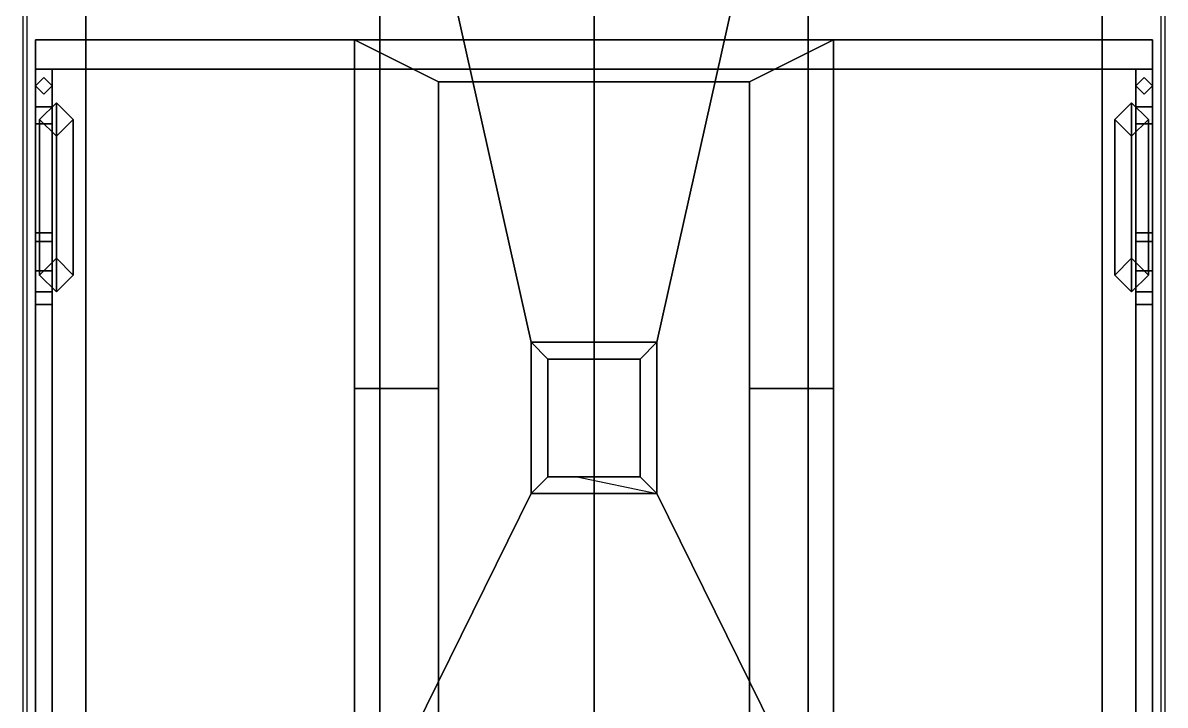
# Model space of a CAD drawing. Header units: millimetres. Extents: x -1.5 to 1.5, y -9 to 19.4.
# Drawn here: x -1.36 to 1.36, y 0.437 to 2.06 of the extents above; entities that cross this region are included whole.
import ezdxf

# ---------------------------------------------------------------- set-up
doc = ezdxf.new("R2010")
doc.units = ezdxf.units.MM
doc.header["$MEASUREMENT"] = 0
doc.layers.add('cab', color=3, linetype='Continuous')

msp = doc.modelspace()

# ---------------------------------------------------------------- linework, layer by layer
for points in [[(1.33, 2.02, 1.63), (1.33, 2.02, 1.52), (-1.33, 2.02, 1.52), (-1.33, 2.02, 1.63)], [(1.33, 2.02, 1.52), (1.33, 0.28, 1.52), (-1.33, 0.28, 1.52), (-1.33, 2.02, 1.52)], [(-1.33, 1.95, 1.63), (1.33, 1.95, 1.63), (1.33, 2.02, 1.63), (-1.33, 2.02, 1.63)], [(-1.33, 0.28, 1.52), (-1.33, 1.95, 1.63), (-1.33, 2.02, 1.63), (-1.33, 2.02, 1.52)], [(-0.57, 2.02, 0.98), (-0.57, 1.19, 0.98), (-0.57, -0.33, 1.45), (-0.57, 2.02, 1.45)], [(-0.37, 1.92, 0.98), (-0.37, 1.19, 0.98), (-0.57, 1.19, 0.98), (-0.57, 2.02, 0.98)], [(-0.57, 2.02, 1.45), (-0.57, -0.33, 1.45), (-0.37, -0.33, 1.45), (-0.37, 1.92, 1.45)], [(0.57, 2.02, 1.45), (0.57, 2.02, 0.98), (-0.57, 2.02, 0.98), (-0.57, 2.02, 1.45)], [(0.57, 2.02, 0.98), (0.37, 1.92, 0.98), (-0.37, 1.92, 0.98), (-0.57, 2.02, 0.98)], [(-0.57, 2.02, 1.45), (-0.37, 1.92, 1.45), (0.37, 1.92, 1.45), (0.57, 2.02, 1.45)], [(0.57, 2.02, 0.98), (0.57, 1.19, 0.98), (0.37, 1.19, 0.98), (0.37, 1.92, 0.98)], [(0.37, 1.92, 1.45), (0.37, -0.33, 1.45), (0.57, -0.33, 1.45), (0.57, 2.02, 1.45)], [(0.57, -0.33, 1.45), (0.57, 1.19, 0.98), (0.57, 2.02, 0.98), (0.57, 2.02, 1.45)], [(1.33, 1.95, 1.63), (1.33, 0.28, 1.52), (1.33, 2.02, 1.52), (1.33, 2.02, 1.63)], [(-1.29, 1.95, 1.63), (-1.29, 0.32, 1.63), (1.29, 0.32, 1.63), (1.29, 1.95, 1.63)], [(-0.37, -0.33, 1.45), (-0.37, 1.19, 0.98), (-0.37, 1.92, 0.98), (-0.37, 1.92, 1.45)], [(-0.37, 1.92, 1.45), (-0.37, 1.92, 0.98), (0.37, 1.92, 0.98), (0.37, 1.92, 1.45)], [(0.37, 1.92, 0.98), (0.37, 1.19, 0.98), (0.37, -0.33, 1.45), (0.37, 1.92, 1.45)], [(-1.28, 1.87, 0.37), (-1.32, 1.83, 0.41), (-1.32, 1.83, 1.52), (-1.28, 1.87, 1.52)], [(-1.28, 1.42, 0.37), (-1.32, 1.46, 0.41), (-1.32, 1.83, 0.41), (-1.28, 1.87, 0.37)], [(-1.24, 1.83, 0.41), (-1.28, 1.87, 0.37), (-1.28, 1.87, 1.52), (-1.24, 1.83, 1.52)], [(-1.24, 1.46, 0.41), (-1.28, 1.42, 0.37), (-1.28, 1.87, 0.37), (-1.24, 1.83, 0.41)], [(1.28, 1.87, 0.37), (1.24, 1.83, 0.41), (1.24, 1.83, 1.52), (1.28, 1.87, 1.52)], [(1.28, 1.42, 0.37), (1.24, 1.46, 0.41), (1.24, 1.83, 0.41), (1.28, 1.87, 0.37)], [(1.32, 1.83, 0.41), (1.28, 1.87, 0.37), (1.28, 1.87, 1.52), (1.32, 1.83, 1.52)], [(1.32, 1.46, 0.41), (1.28, 1.42, 0.37), (1.28, 1.87, 0.37), (1.32, 1.83, 0.41)], [(-1.32, 1.83, 0.41), (-1.28, 1.79, 0.45), (-1.28, 1.79, 1.52), (-1.32, 1.83, 1.52)], [(-1.32, 1.46, 1.04), (-1.28, 1.5, 1.08), (-1.28, 1.79, 1.08), (-1.32, 1.83, 1.04)], [(-1.28, 1.5, 1), (-1.32, 1.46, 1.04), (-1.32, 1.83, 1.04), (-1.28, 1.79, 1)], [(-1.32, 1.46, 0.71), (-1.28, 1.5, 0.75), (-1.28, 1.79, 0.75), (-1.32, 1.83, 0.71)], [(-1.28, 1.5, 0.67), (-1.32, 1.46, 0.71), (-1.32, 1.83, 0.71), (-1.28, 1.79, 0.67)], [(-1.32, 1.46, 0.41), (-1.28, 1.5, 0.45), (-1.28, 1.79, 0.45), (-1.32, 1.83, 0.41)], [(-1.28, 1.5, 1.33), (-1.32, 1.46, 1.37), (-1.32, 1.83, 1.37), (-1.28, 1.79, 1.33)], [(-1.32, 1.46, 1.37), (-1.28, 1.5, 1.41), (-1.28, 1.79, 1.41), (-1.32, 1.83, 1.37)], [(-1.28, 1.79, 0.45), (-1.24, 1.83, 0.41), (-1.24, 1.83, 1.52), (-1.28, 1.79, 1.52)], [(-1.28, 1.5, 1.08), (-1.24, 1.46, 1.04), (-1.24, 1.83, 1.04), (-1.28, 1.79, 1.08)], [(-1.24, 1.46, 1.04), (-1.28, 1.5, 1), (-1.28, 1.79, 1), (-1.24, 1.83, 1.04)], [(-1.28, 1.5, 0.75), (-1.24, 1.46, 0.71), (-1.24, 1.83, 0.71), (-1.28, 1.79, 0.75)], [(-1.24, 1.46, 0.71), (-1.28, 1.5, 0.67), (-1.28, 1.79, 0.67), (-1.24, 1.83, 0.71)], [(-1.28, 1.5, 0.45), (-1.24, 1.46, 0.41), (-1.24, 1.83, 0.41), (-1.28, 1.79, 0.45)], [(-1.24, 1.46, 1.37), (-1.28, 1.5, 1.33), (-1.28, 1.79, 1.33), (-1.24, 1.83, 1.37)], [(-1.28, 1.5, 1.41), (-1.24, 1.46, 1.37), (-1.24, 1.83, 1.37), (-1.28, 1.79, 1.41)], [(1.24, 1.83, 0.41), (1.28, 1.79, 0.45), (1.28, 1.79, 1.52), (1.24, 1.83, 1.52)], [(1.24, 1.46, 0.41), (1.28, 1.5, 0.45), (1.28, 1.79, 0.45), (1.24, 1.83, 0.41)], [(1.28, 1.5, 0.67), (1.24, 1.46, 0.71), (1.24, 1.83, 0.71), (1.28, 1.79, 0.67)], [(1.24, 1.46, 0.71), (1.28, 1.5, 0.75), (1.28, 1.79, 0.75), (1.24, 1.83, 0.71)], [(1.28, 1.5, 1), (1.24, 1.46, 1.04), (1.24, 1.83, 1.04), (1.28, 1.79, 1)], [(1.24, 1.46, 1.04), (1.28, 1.5, 1.08), (1.28, 1.79, 1.08), (1.24, 1.83, 1.04)], [(1.24, 1.46, 1.37), (1.28, 1.5, 1.41), (1.28, 1.79, 1.41), (1.24, 1.83, 1.37)], [(1.28, 1.5, 1.33), (1.24, 1.46, 1.37), (1.24, 1.83, 1.37), (1.28, 1.79, 1.33)], [(1.28, 1.79, 0.45), (1.32, 1.83, 0.41), (1.32, 1.83, 1.52), (1.28, 1.79, 1.52)], [(1.28, 1.5, 0.45), (1.32, 1.46, 0.41), (1.32, 1.83, 0.41), (1.28, 1.79, 0.45)], [(1.32, 1.46, 0.71), (1.28, 1.5, 0.67), (1.28, 1.79, 0.67), (1.32, 1.83, 0.71)], [(1.28, 1.5, 0.75), (1.32, 1.46, 0.71), (1.32, 1.83, 0.71), (1.28, 1.79, 0.75)], [(1.32, 1.46, 1.04), (1.28, 1.5, 1), (1.28, 1.79, 1), (1.32, 1.83, 1.04)], [(1.28, 1.5, 1.08), (1.32, 1.46, 1.04), (1.32, 1.83, 1.04), (1.28, 1.79, 1.08)], [(1.28, 1.5, 1.41), (1.32, 1.46, 1.37), (1.32, 1.83, 1.37), (1.28, 1.79, 1.41)], [(1.32, 1.46, 1.37), (1.28, 1.5, 1.33), (1.28, 1.79, 1.33), (1.32, 1.83, 1.37)], [(-1.28, 1.5, 0.45), (-1.32, 1.46, 0.41), (-1.32, 1.46, 1.52), (-1.28, 1.5, 1.52)], [(-1.24, 1.46, 0.41), (-1.28, 1.5, 0.45), (-1.28, 1.5, 1.52), (-1.24, 1.46, 1.52)], [(1.28, 1.5, 0.45), (1.24, 1.46, 0.41), (1.24, 1.46, 1.52), (1.28, 1.5, 1.52)], [(1.32, 1.46, 0.41), (1.28, 1.5, 0.45), (1.28, 1.5, 1.52), (1.32, 1.46, 1.52)], [(-1.32, 1.46, 0.41), (-1.28, 1.42, 0.37), (-1.28, 1.42, 1.52), (-1.32, 1.46, 1.52)], [(-1.28, 1.42, 0.37), (-1.24, 1.46, 0.41), (-1.24, 1.46, 1.52), (-1.28, 1.42, 1.52)], [(1.24, 1.46, 0.41), (1.28, 1.42, 0.37), (1.28, 1.42, 1.52), (1.24, 1.46, 1.52)], [(1.28, 1.42, 0.37), (1.32, 1.46, 0.41), (1.32, 1.46, 1.52), (1.28, 1.42, 1.52)], [(-0.57, 1.19, 0.98), (-0.57, 0.16, 0.47), (-0.57, -1.31, 1.32), (-0.57, -0.33, 1.45)], [(-0.37, 1.19, 0.98), (-0.37, 0.16, 0.47), (-0.57, 0.16, 0.47), (-0.57, 1.19, 0.98)], [(-0.37, -1.31, 1.32), (-0.37, 0.16, 0.47), (-0.37, 1.19, 0.98), (-0.37, -0.33, 1.45)], [(0.37, 1.19, 0.98), (0.37, 0.16, 0.47), (0.37, -1.31, 1.32), (0.37, -0.33, 1.45)], [(0.57, 1.19, 0.98), (0.57, 0.16, 0.47), (0.37, 0.16, 0.47), (0.37, 1.19, 0.98)], [(0.57, -1.31, 1.32), (0.57, 0.16, 0.47), (0.57, 1.19, 0.98), (0.57, -0.33, 1.45)]]:
    msp.add_3dface(points)
at = {"layer": 'cab'}
for points in [[(-1.21, 0.21, 3.82), (-1.21, 2.91, 3.82), (-1.36, 2.91, 3.58), (-1.36, 0.21, 3.58)], [(-1.21, 2.91, 3.8), (-1.21, 0.21, 3.8), (-1.35, 0.21, 3.58), (-1.35, 2.91, 3.58)], [(-0.51, 0.21, 4.11), (-0.51, 2.91, 4.11), (-1.21, 2.91, 3.82), (-1.21, 0.21, 3.82)], [(-0.51, 2.91, 4.09), (-0.51, 0.21, 4.09), (-1.21, 0.21, 3.8), (-1.21, 2.91, 3.8)], [(-0.15, 0.94, 4.1241), (-0.15, 1.3, 4.1241), (-0.51, 2.91, 4.11), (-0.51, 0.21, 4.11)], [(0, 2.91, 4.11), (0, 0.21, 4.11), (-0.51, 0.21, 4.09), (-0.51, 2.91, 4.09)], [(0, 1.3, 4.13), (0, 2.91, 4.13), (-0.51, 2.91, 4.11), (-0.15, 1.3, 4.1241)], [(0.51, 2.91, 4.09), (0.51, 0.21, 4.09), (0, 0.21, 4.11), (0, 2.91, 4.11)], [(0.15, 1.3, 4.1241), (0.51, 2.91, 4.11), (0, 2.91, 4.13), (0, 1.3, 4.13)], [(0.15, 1.3, 4.1241), (0.15, 0.94, 4.1241), (0.51, 0.21, 4.11), (0.51, 2.91, 4.11)], [(0.51, 2.91, 4.11), (0.51, 0.21, 4.11), (1.21, 0.21, 3.82), (1.21, 2.91, 3.82)], [(1.21, 2.91, 3.8), (1.21, 0.21, 3.8), (0.51, 0.21, 4.09), (0.51, 2.91, 4.09)], [(1.21, 2.91, 3.82), (1.21, 0.21, 3.82), (1.36, 0.21, 3.58), (1.36, 2.91, 3.58)], [(1.35, 2.91, 3.58), (1.35, 0.21, 3.58), (1.21, 0.21, 3.8), (1.21, 2.91, 3.8)], [(-1.33, 1.95, 1.63), (-1.33, 0.28, 1.52), (-1.33, 0.28, 1.52), (-1.33, 1.95, 1.79)], [(-1.33, 1.95, 1.79), (-1.29, 1.95, 1.79), (-1.29, 1.95, 1.63), (-1.33, 1.95, 1.63)], [(-1.33, 1.54, 2.81), (-1.29, 1.54, 2.81), (-1.29, 1.95, 2.81), (-1.33, 1.95, 2.81)], [(-1.33, 1.95, 2.81), (-1.29, 1.95, 2.81), (-1.29, 1.95, 2.68), (-1.33, 1.95, 2.68)], [(-1.29, 1.95, 2.68), (-1.29, 1.86, 2.68), (-1.33, 1.86, 2.68), (-1.33, 1.95, 2.68)], [(-1.33, 1.95, 2.68), (-1.33, 1.86, 2.68), (-1.33, 1.54, 2.81), (-1.33, 1.95, 2.81)], [(-1.33, 1.95, 3.61), (-1.29, 1.95, 3.61), (-1.29, 1.95, 3.52), (-1.33, 1.95, 3.52)], [(-1.33, 1.95, 3.52), (-1.33, 0.28, 3.61), (-1.33, 0.28, 3.61), (-1.33, 1.95, 3.61)], [(-1.33, 1.86, 1.79), (-1.29, 1.86, 1.79), (-1.29, 1.95, 1.79), (-1.33, 1.95, 1.79)], [(-1.33, 1.95, 1.79), (-1.33, 0.28, 1.52), (-1.33, 0.28, 1.52), (-1.33, 1.86, 1.79)], [(-1.33, 1.95, 3.52), (-1.29, 1.95, 3.52), (-1.29, 1.56, 3.52), (-1.33, 1.56, 3.52)], [(-1.33, 1.56, 3.52), (-1.33, 0.28, 3.61), (-1.33, 0.28, 3.61), (-1.33, 1.95, 3.52)], [(-1.29, 1.95, 1.79), (-1.29, 0.32, 1.63), (-1.29, 0.32, 1.63), (-1.29, 1.95, 1.63)], [(-1.29, 1.95, 2.81), (-1.29, 1.54, 2.81), (-1.29, 1.86, 2.68), (-1.29, 1.95, 2.68)], [(-1.29, 1.95, 3.61), (-1.29, 0.32, 3.61), (-1.29, 0.32, 3.61), (-1.29, 1.95, 3.52)], [(-1.29, 1.86, 1.79), (-1.29, 0.32, 1.63), (-1.29, 0.32, 1.63), (-1.29, 1.95, 1.79)], [(-1.29, 1.95, 3.52), (-1.29, 0.32, 3.61), (-1.29, 0.32, 3.61), (-1.29, 1.56, 3.52)], [(1.29, 1.95, 1.79), (1.29, 0.32, 1.63), (1.29, 0.32, 1.63), (1.29, 1.86, 1.79)], [(1.29, 1.86, 1.79), (1.33, 1.86, 1.79), (1.33, 1.95, 1.79), (1.29, 1.95, 1.79)], [(1.29, 1.95, 1.63), (1.29, 0.32, 1.63), (1.29, 0.32, 1.63), (1.29, 1.95, 1.79)], [(1.29, 1.95, 1.79), (1.33, 1.95, 1.79), (1.33, 1.95, 1.63), (1.29, 1.95, 1.63)], [(1.29, 1.95, 2.68), (1.29, 1.86, 2.68), (1.29, 1.54, 2.81), (1.29, 1.95, 2.81)], [(1.29, 1.54, 2.81), (1.33, 1.54, 2.81), (1.33, 1.95, 2.81), (1.29, 1.95, 2.81)], [(1.33, 1.95, 2.68), (1.33, 1.86, 2.68), (1.29, 1.86, 2.68), (1.29, 1.95, 2.68)], [(1.29, 1.95, 2.81), (1.33, 1.95, 2.81), (1.33, 1.95, 2.68), (1.29, 1.95, 2.68)], [(1.29, 1.56, 3.52), (1.29, 0.32, 3.61), (1.29, 0.32, 3.61), (1.29, 1.95, 3.52)], [(1.29, 1.95, 3.52), (1.29, 0.32, 3.61), (1.29, 0.32, 3.61), (1.29, 1.95, 3.61)], [(1.29, 1.95, 3.61), (1.33, 1.95, 3.61), (1.33, 1.95, 3.52), (1.29, 1.95, 3.52)], [(1.29, 1.95, 3.52), (1.33, 1.95, 3.52), (1.33, 1.56, 3.52), (1.29, 1.56, 3.52)], [(1.33, 1.86, 1.79), (1.33, 0.28, 1.52), (1.33, 0.28, 1.52), (1.33, 1.95, 1.79)], [(1.33, 1.95, 1.79), (1.33, 0.28, 1.52), (1.33, 0.28, 1.52), (1.33, 1.95, 1.63)], [(1.33, 1.95, 2.81), (1.33, 1.54, 2.81), (1.33, 1.86, 2.68), (1.33, 1.95, 2.68)], [(1.33, 1.95, 3.52), (1.33, 0.28, 3.61), (1.33, 0.28, 3.61), (1.33, 1.56, 3.52)], [(1.33, 1.95, 3.61), (1.33, 0.28, 3.61), (1.33, 0.28, 3.61), (1.33, 1.95, 3.52)], [(-1.31, 1.93, 2.81), (-1.33, 1.91, 2.81), (-1.33, 1.91, 3.52), (-1.31, 1.93, 3.52)], [(-1.31, 1.93, 1.79), (-1.33, 1.91, 1.79), (-1.33, 1.91, 2.68), (-1.31, 1.93, 2.68)], [(-1.33, 1.91, 2.81), (-1.31, 1.89, 2.81), (-1.31, 1.89, 3.52), (-1.33, 1.91, 3.52)], [(-1.33, 1.91, 1.79), (-1.31, 1.89, 1.79), (-1.31, 1.89, 2.68), (-1.33, 1.91, 2.68)], [(-1.29, 1.91, 2.81), (-1.31, 1.93, 2.81), (-1.31, 1.93, 3.52), (-1.29, 1.91, 3.52)], [(-1.29, 1.91, 1.79), (-1.31, 1.93, 1.79), (-1.31, 1.93, 2.68), (-1.29, 1.91, 2.68)], [(-1.31, 1.89, 2.81), (-1.29, 1.91, 2.81), (-1.29, 1.91, 3.52), (-1.31, 1.89, 3.52)], [(-1.31, 1.89, 1.79), (-1.29, 1.91, 1.79), (-1.29, 1.91, 2.68), (-1.31, 1.89, 2.68)], [(1.31, 1.93, 2.81), (1.29, 1.91, 2.81), (1.29, 1.91, 3.52), (1.31, 1.93, 3.52)], [(1.31, 1.93, 1.79), (1.29, 1.91, 1.79), (1.29, 1.91, 2.68), (1.31, 1.93, 2.68)], [(1.29, 1.91, 2.81), (1.31, 1.89, 2.81), (1.31, 1.89, 3.52), (1.29, 1.91, 3.52)], [(1.29, 1.91, 1.79), (1.31, 1.89, 1.79), (1.31, 1.89, 2.68), (1.29, 1.91, 2.68)], [(1.33, 1.91, 2.81), (1.31, 1.93, 2.81), (1.31, 1.93, 3.52), (1.33, 1.91, 3.52)], [(1.33, 1.91, 1.79), (1.31, 1.93, 1.79), (1.31, 1.93, 2.68), (1.33, 1.91, 2.68)], [(1.31, 1.89, 2.81), (1.33, 1.91, 2.81), (1.33, 1.91, 3.52), (1.31, 1.89, 3.52)], [(1.31, 1.89, 1.79), (1.33, 1.91, 1.79), (1.33, 1.91, 2.68), (1.31, 1.89, 2.68)], [(-1.33, 1.86, 1.79), (-1.33, 0.28, 1.52), (-1.33, 0.28, 1.52), (-1.33, 1.82, 1.84)], [(-1.33, 1.82, 1.84), (-1.29, 1.82, 1.84), (-1.29, 1.86, 1.79), (-1.33, 1.86, 1.79)], [(-1.33, 1.82, 2.63), (-1.33, 0.28, 1.52), (-1.33, 1.54, 2.81), (-1.33, 1.86, 2.68)], [(-1.33, 1.86, 2.68), (-1.29, 1.86, 2.68), (-1.29, 1.82, 2.63), (-1.33, 1.82, 2.63)], [(-1.29, 1.82, 1.84), (-1.29, 0.32, 1.63), (-1.29, 0.32, 1.63), (-1.29, 1.86, 1.79)], [(-1.29, 1.86, 2.68), (-1.29, 1.54, 2.81), (-1.29, 0.32, 1.63), (-1.29, 1.82, 2.63)], [(1.29, 1.82, 2.63), (1.29, 0.32, 1.63), (1.29, 1.54, 2.81), (1.29, 1.86, 2.68)], [(1.29, 1.86, 1.79), (1.29, 0.32, 1.63), (1.29, 0.32, 1.63), (1.29, 1.82, 1.84)], [(1.29, 1.82, 1.84), (1.33, 1.82, 1.84), (1.33, 1.86, 1.79), (1.29, 1.86, 1.79)], [(1.29, 1.86, 2.68), (1.33, 1.86, 2.68), (1.33, 1.82, 2.63), (1.29, 1.82, 2.63)], [(1.33, 1.86, 2.68), (1.33, 1.54, 2.81), (1.33, 0.28, 1.52), (1.33, 1.82, 2.63)], [(1.33, 1.82, 1.84), (1.33, 0.28, 1.52), (1.33, 0.28, 1.52), (1.33, 1.86, 1.79)], [(-1.33, 1.82, 2.63), (-1.29, 1.82, 2.63), (-1.29, 1.82, 1.84), (-1.33, 1.82, 1.84)], [(-1.33, 1.82, 1.84), (-1.33, 0.28, 1.52), (-1.33, 0.28, 1.52), (-1.33, 1.82, 2.63)], [(-1.29, 1.82, 2.63), (-1.29, 0.32, 1.63), (-1.29, 0.32, 1.63), (-1.29, 1.82, 1.84)], [(1.29, 1.82, 1.84), (1.29, 0.32, 1.63), (1.29, 0.32, 1.63), (1.29, 1.82, 2.63)], [(1.29, 1.82, 2.63), (1.33, 1.82, 2.63), (1.33, 1.82, 1.84), (1.29, 1.82, 1.84)], [(1.33, 1.82, 2.63), (1.33, 0.28, 1.52), (1.33, 0.28, 1.52), (1.33, 1.82, 1.84)], [(-1.33, 1.47, 3.48), (-1.33, 0.28, 3.61), (-1.33, 0.28, 3.61), (-1.33, 1.56, 3.52)], [(-1.33, 1.56, 3.52), (-1.29, 1.56, 3.52), (-1.29, 1.47, 3.48), (-1.33, 1.47, 3.48)], [(-1.29, 1.56, 3.52), (-1.29, 0.32, 3.61), (-1.29, 0.32, 3.61), (-1.29, 1.47, 3.48)], [(1.29, 1.47, 3.48), (1.29, 0.32, 3.61), (1.29, 0.32, 3.61), (1.29, 1.56, 3.52)], [(1.29, 1.56, 3.52), (1.33, 1.56, 3.52), (1.33, 1.47, 3.48), (1.29, 1.47, 3.48)], [(1.33, 1.56, 3.52), (1.33, 0.28, 3.61), (1.33, 0.28, 3.61), (1.33, 1.47, 3.48)], [(-1.33, 1.54, 2.81), (-1.33, 0.28, 1.52), (-1.33, 0.28, 1.52), (-1.33, 1.42, 2.9)], [(-1.33, 1.42, 2.9), (-1.29, 1.42, 2.9), (-1.29, 1.54, 2.81), (-1.33, 1.54, 2.81)], [(-1.29, 1.42, 2.9), (-1.29, 0.32, 1.63), (-1.29, 0.32, 1.63), (-1.29, 1.54, 2.81)], [(1.29, 1.54, 2.81), (1.29, 0.32, 1.63), (1.29, 0.32, 1.63), (1.29, 1.42, 2.9)], [(1.29, 1.42, 2.9), (1.33, 1.42, 2.9), (1.33, 1.54, 2.81), (1.29, 1.54, 2.81)], [(1.33, 1.42, 2.9), (1.33, 0.28, 1.52), (1.33, 0.28, 1.52), (1.33, 1.54, 2.81)], [(-1.33, 1.47, 3.48), (-1.29, 1.47, 3.48), (-1.29, 1.39, 3.4), (-1.33, 1.39, 3.4)], [(-1.33, 1.39, 3.4), (-1.33, 0.28, 3.61), (-1.33, 0.28, 3.61), (-1.33, 1.47, 3.48)], [(-1.29, 1.47, 3.48), (-1.29, 0.32, 3.61), (-1.29, 0.32, 3.61), (-1.29, 1.39, 3.4)], [(1.29, 1.39, 3.4), (1.29, 0.32, 3.61), (1.29, 0.32, 3.61), (1.29, 1.47, 3.48)], [(1.29, 1.47, 3.48), (1.33, 1.47, 3.48), (1.33, 1.39, 3.4), (1.29, 1.39, 3.4)], [(1.33, 1.47, 3.48), (1.33, 0.28, 3.61), (1.33, 0.28, 3.61), (1.33, 1.39, 3.4)], [(-1.33, 1.39, 2.99), (-1.29, 1.39, 2.99), (-1.29, 1.42, 2.9), (-1.33, 1.42, 2.9)], [(-1.33, 1.42, 2.9), (-1.33, 0.28, 1.52), (-1.33, 0.28, 1.52), (-1.33, 1.39, 2.99)], [(-1.29, 1.39, 2.99), (-1.29, 0.32, 1.63), (-1.29, 0.32, 1.63), (-1.29, 1.42, 2.9)], [(1.29, 1.42, 2.9), (1.29, 0.32, 1.63), (1.29, 0.32, 1.63), (1.29, 1.39, 2.99)], [(1.29, 1.39, 2.99), (1.33, 1.39, 2.99), (1.33, 1.42, 2.9), (1.29, 1.42, 2.9)], [(1.33, 1.39, 2.99), (1.33, 0.28, 1.52), (1.33, 0.28, 1.52), (1.33, 1.42, 2.9)], [(-1.33, 1.39, 2.99), (-1.33, 0.28, 1.52), (-1.33, 0.28, 3.61), (-1.33, 1.39, 3.4)], [(-1.33, 1.39, 3.4), (-1.29, 1.39, 3.4), (-1.29, 1.39, 2.99), (-1.33, 1.39, 2.99)], [(-1.29, 1.39, 3.4), (-1.29, 0.32, 3.61), (-1.29, 0.32, 1.63), (-1.29, 1.39, 2.99)], [(1.29, 1.39, 2.99), (1.29, 0.32, 1.63), (1.29, 0.32, 3.61), (1.29, 1.39, 3.4)], [(1.29, 1.39, 3.4), (1.33, 1.39, 3.4), (1.33, 1.39, 2.99), (1.29, 1.39, 2.99)], [(1.33, 1.39, 3.4), (1.33, 0.28, 3.61), (1.33, 0.28, 1.52), (1.33, 1.39, 2.99)], [(-0.15, 1.3, 4.1241), (-0.15, 0.94, 4.1241), (-0.15, 0.94, 4.13), (-0.15, 1.3, 4.13)], [(-0.15, 1.3, 4.13), (-0.15, 0.94, 4.13), (-0.11, 0.98, 4.17), (-0.11, 1.26, 4.17)], [(0.11, 1.26, 4.17), (0.15, 1.3, 4.13), (-0.15, 1.3, 4.13), (-0.11, 1.26, 4.17)], [(0, 1.3, 4.13), (-0.15, 1.3, 4.1241), (-0.15, 1.3, 4.13)], [(0.15, 1.3, 4.13), (0.15, 1.3, 4.1241), (0, 1.3, 4.13)], [(0.11, 0.98, 4.17), (0.15, 0.94, 4.13), (0.15, 1.3, 4.13), (0.11, 1.26, 4.17)], [(0.15, 0.94, 4.13), (0.15, 0.94, 4.1241), (0.15, 1.3, 4.1241), (0.15, 1.3, 4.13)], [(-0.11, 1.26, 4.17), (-0.11, 0.98, 4.17), (0.11, 0.98, 4.17), (0.11, 1.26, 4.17)], [(-0.11, 0.98, 4.17), (-0.15, 0.94, 4.13), (0.15, 0.94, 4.13), (0.11, 0.98, 4.17)], [(-0.04, 0.98, 4.17), (0.15, 0.94, 4.1241), (0.11, 0.98, 4.17)], [(0, 0.21, 4.13), (0, 0.94, 4.13), (-0.15, 0.94, 4.1241), (-0.51, 0.21, 4.11)], [(0.51, 0.21, 4.11), (0.15, 0.94, 4.1241), (0, 0.94, 4.13), (0, 0.21, 4.13)]]:
    msp.add_3dface(points, dxfattribs=at)

doc.saveas('drawing.dxf')
